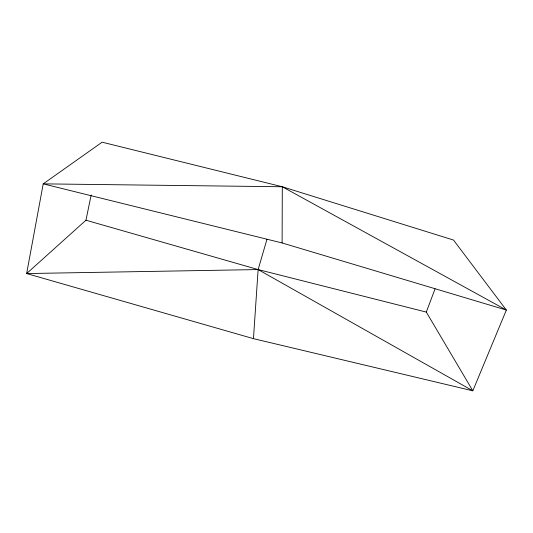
<?xml version="1.0" encoding="UTF-8"?>
<svg xmlns="http://www.w3.org/2000/svg" width="533" height="533" viewBox="0 0 533 533"><rect width="100%" height="100%" fill="white"/><g stroke="black" fill="none" stroke-linecap="round" stroke-linejoin="round"><path stroke-width="0.8" d="M282.11 242.955L282.303 186.757L102.116 142.191L43.22 183.858L26.65 273.556L253.455 338.655L472.824 390.809L506.35 310.059L453.503 240.05L282.303 186.757L43.22 183.858L282.11 242.955L506.35 310.059L282.303 186.757M253.455 338.655L258.125 269.565L266.96 239.31M85.953 220.209L258.125 269.565L472.824 390.809L426.3 312.085L258.125 269.565L26.65 273.556L85.953 220.209L91.17 195.018M426.3 312.085L435.075 288.846"/></g></svg>
